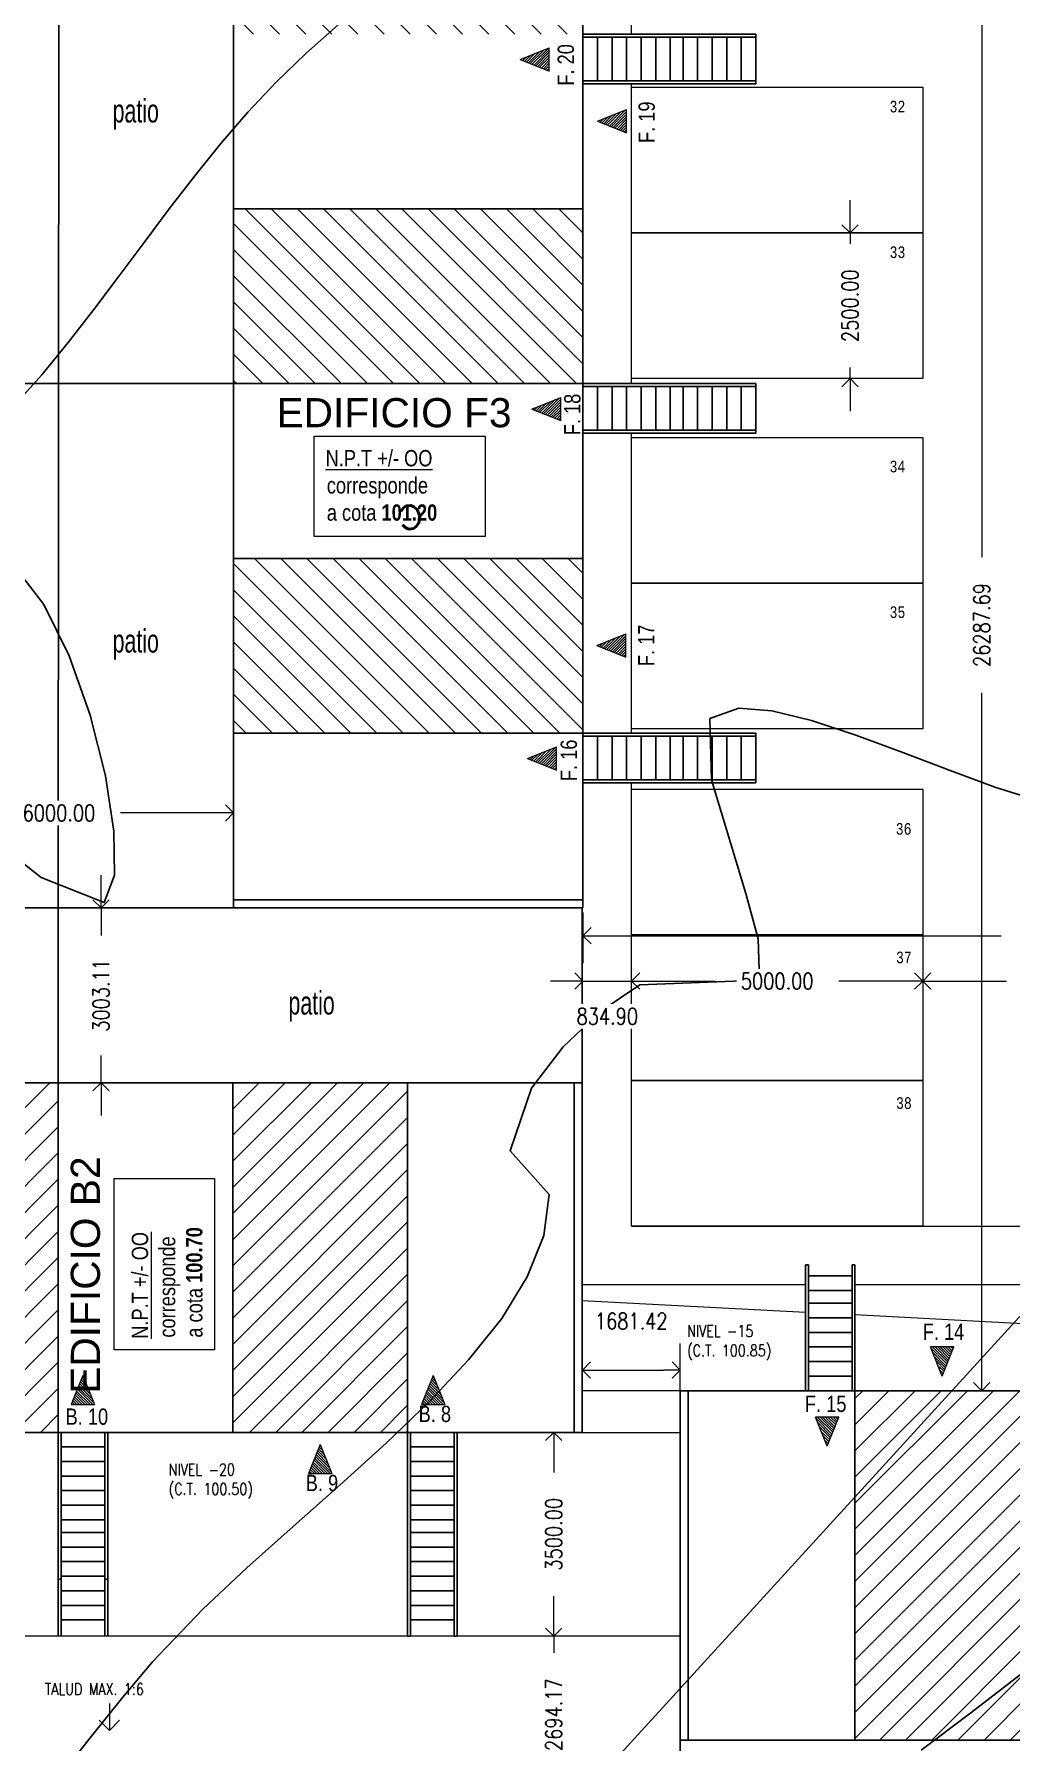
# Model space of a CAD drawing. Header units: metres. Extents: x -632 to 145, y -170 to 252.
# Drawn here: x 49.45 to 66.23, y 31.8 to 61.11 of the extents above; entities that cross this region are included whole.
import ezdxf

# ---------------------------------------------------------------- set-up
doc = ezdxf.new("R2010")
doc.units = ezdxf.units.M
doc.header["$LTSCALE"] = 5
doc.header["$MEASUREMENT"] = 0
doc.layers.get('0').update_dxf_attribs({"color": 30})
doc.layers.get('DEFPOINTS').update_dxf_attribs({"color": 210})
for name, color, linetype, lineweight in [('A-ANNO-SYMB', 3, 'Continuous', 18), ('U-ANNO-TEXT', 3, 'Continuous', 18), ('U-CONT-LEVL', 8, 'Continuous', 18), ('U-PARK-MNR', 255, 'Continuous', 13)]:
    doc.layers.add(name, color=color, linetype=linetype, lineweight=lineweight)
doc.layers.add('U-ANNO-DIMS', color=210, linetype='Continuous', lineweight=18, plot=False)
for name, color, linetype in [('U-BLDG', 7, 'Continuous'), ('U-PROP', 1, 'Continuous'), ('U-STRS', 4, 'Continuous'), ('U-TOPO-CURV', 8, 'Continuous')]:
    doc.layers.add(name, color=color, linetype=linetype)
doc.styles.add('E-ARIAL', font='arial.ttf')
doc.styles.add('E-ROMANS', font='romans.shx', dxfattribs={"width": 0.8})
doc.dimstyles.new('E-0001_ARW_24', dxfattribs={"dimscale": 0.001, "dimtxt": 2.4, "dimasz": 2.4, "dimexe": 1.2, "dimexo": 0.8, "dimgap": 1.2, "dimtad": 0, "dimdec": 0, "dimlfac": 1000, "dimzin": 0, "dimdsep": 46, "dimtxsty": 'E-ROMANS', "dimblk": 'OPEN90', "dimcen": 1.2, "dimclrd": 256, "dimclre": 256, "dimclrt": 256, "dimadec": 0, "dimazin": 0, "dimtfac": 1, "dimtdec": 0, "dimtmove": 1, "dimatfit": 3, "dimldrblk": 'OPEN90', "dimfxl": 1, "dimtfill": 1, "dimtolj": 1, "dimtzin": 0, "dimlwd": -1, "dimarcsym": 0})

# ---------------------------------------------------------------- blocks, each defined once
blk = doc.blocks.new('_Open90')
at = {"color": 0, "linetype": 'ByBlock', "lineweight": -2}
for p, q in [((0, 0), (-1, 0)), ((-0.5, 0.5), (0, 0)), ((0, 0), (-0.5, -0.5))]:
    blk.add_line(p, q, dxfattribs=at)
blk = doc.blocks.new('*D9')
at = {"layer": 'DEFPOINTS', "color": 0, "transparency": 16777216}
for p in [(75.549, 45.638), (58.879, 45.165), (75.549, 45.168)]:
    blk.add_point(p, dxfattribs=at)
at = {"layer": 'U-ANNO-DIMS', "color": 1, "lineweight": -2, "transparency": 16777216}
for p, q in [((58.879, 45.165), (58.879, 46.038)), ((75.549, 45.168), (75.549, 46.038))]:
    blk.add_line(p, q, dxfattribs=at)
at = {"layer": 'U-ANNO-DIMS', "color": 1, "transparency": 16777216}
for p, q in [((59.159, 45.638), (66.062, 45.638)), ((75.269, 45.638), (68.366, 45.638))]:
    blk.add_line(p, q, dxfattribs=at)
at = {"layer": 'U-ANNO-DIMS', "color": 1, "transparency": 16777216, "xscale": 0.28, "yscale": 0.28, "zscale": 0.28, "rotation": 180}
blk.add_blockref('_Open90', (58.879, 45.638), dxfattribs=at)
at = {"layer": 'U-ANNO-DIMS', "color": 1, "transparency": 16777216, "xscale": 0.28, "yscale": 0.28, "zscale": 0.28}
blk.add_blockref('_Open90', (75.549, 45.638), dxfattribs=at)
at = {"layer": 'U-ANNO-DIMS', "color": 2, "transparency": 16777216, "insert": (67.214, 45.638), "char_height": 0.28, "attachment_point": 5, "style": 'E-ROMANS', "bg_fill": 3, "box_fill_scale": 1.25, "bg_fill_color": 256, "bg_fill_true_color": 13158600, "bg_fill_transparency": 0}
blk.add_mtext('\\A1;16669.80', dxfattribs=at)
blk = doc.blocks.new('*D12')
at = {"layer": 'DEFPOINTS', "color": 0, "transparency": 16777216}
for p in [(64.323, 64.115), (64.323, 37.827), (65.727, 37.827)]:
    blk.add_point(p, dxfattribs=at)
at = {"layer": 'U-ANNO-DIMS', "color": 1, "lineweight": -2, "transparency": 16777216}
for p, q in [((64.323, 64.115), (66.127, 64.115)), ((64.323, 37.827), (66.127, 37.827))]:
    blk.add_line(p, q, dxfattribs=at)
at = {"layer": 'U-ANNO-DIMS', "color": 1, "transparency": 16777216}
for p, q in [((65.727, 63.835), (65.727, 52.134)), ((65.727, 38.107), (65.727, 49.808))]:
    blk.add_line(p, q, dxfattribs=at)
at = {"layer": 'U-ANNO-DIMS', "color": 1, "transparency": 16777216, "xscale": 0.28, "yscale": 0.28, "zscale": 0.28}
for p, rotation in [((65.727, 64.115), 90), ((65.727, 37.827), 270)]:
    blk.add_blockref('_Open90', p, dxfattribs=dict(at, rotation=rotation))
at = {"layer": 'U-ANNO-DIMS', "color": 2, "transparency": 16777216, "insert": (65.727, 50.971), "char_height": 0.28, "attachment_point": 5, "rotation": 90, "style": 'E-ROMANS', "bg_fill": 3, "box_fill_scale": 1.25, "bg_fill_color": 256, "bg_fill_true_color": 13158600, "bg_fill_transparency": 0}
blk.add_mtext('\\A1;26287.69', dxfattribs=at)
blk = doc.blocks.new('*D19')
at = {"layer": 'DEFPOINTS', "color": 0, "transparency": 16777216}
for p in [(46.879, 49.18), (52.879, 49.18), (52.879, 47.745)]:
    blk.add_point(p, dxfattribs=at)
at = {"layer": 'U-ANNO-DIMS', "color": 1, "lineweight": -2, "transparency": 16777216}
for p, q in [((46.879, 49.18), (46.879, 47.345)), ((52.879, 49.18), (52.879, 47.345))]:
    blk.add_line(p, q, dxfattribs=at)
at = {"layer": 'U-ANNO-DIMS', "color": 1, "transparency": 16777216}
for p, q in [((47.159, 47.745), (48.823, 47.745)), ((52.599, 47.745), (50.935, 47.745))]:
    blk.add_line(p, q, dxfattribs=at)
at = {"layer": 'U-ANNO-DIMS', "color": 1, "transparency": 16777216, "xscale": 0.28, "yscale": 0.28, "zscale": 0.28, "rotation": 180}
blk.add_blockref('_Open90', (46.879, 47.745), dxfattribs=at)
at = {"layer": 'U-ANNO-DIMS', "color": 1, "transparency": 16777216, "xscale": 0.28, "yscale": 0.28, "zscale": 0.28}
blk.add_blockref('_Open90', (52.879, 47.745), dxfattribs=at)
at = {"layer": 'U-ANNO-DIMS', "color": 2, "transparency": 16777216, "insert": (49.879, 47.745), "char_height": 0.28, "attachment_point": 5, "style": 'E-ROMANS', "bg_fill": 3, "box_fill_scale": 1.25, "bg_fill_color": 256, "bg_fill_true_color": 13158600, "bg_fill_transparency": 0}
blk.add_mtext('\\A1;6000.00', dxfattribs=at)
blk = doc.blocks.new('*D20')
at = {"layer": 'DEFPOINTS', "color": 0, "transparency": 16777216}
for p in [(51.456, 46.115), (50.604, 43.112), (51.456, 43.112)]:
    blk.add_point(p, dxfattribs=at)
at = {"layer": 'U-ANNO-DIMS', "color": 1, "transparency": 16777216}
for p, q in [((50.604, 46.395), (50.604, 46.675)), ((50.604, 46.115), (50.604, 45.643)), ((50.604, 43.112), (50.604, 43.584)), ((50.604, 42.832), (50.604, 42.552))]:
    blk.add_line(p, q, dxfattribs=at)
at = {"layer": 'U-ANNO-DIMS', "color": 1, "lineweight": -2, "transparency": 16777216}
for p, q in [((51.456, 46.115), (50.204, 46.115)), ((51.456, 43.112), (50.204, 43.112))]:
    blk.add_line(p, q, dxfattribs=at)
at = {"layer": 'U-ANNO-DIMS', "color": 1, "transparency": 16777216, "xscale": 0.28, "yscale": 0.28, "zscale": 0.28}
for p, rotation in [((50.604, 46.115), 270), ((50.604, 43.112), 90)]:
    blk.add_blockref('_Open90', p, dxfattribs=dict(at, rotation=rotation))
at = {"layer": 'U-ANNO-DIMS', "color": 2, "transparency": 16777216, "insert": (50.604, 44.613), "char_height": 0.28, "attachment_point": 5, "rotation": 90, "style": 'E-ROMANS', "bg_fill": 3, "box_fill_scale": 1.25, "bg_fill_color": 256, "bg_fill_true_color": 13158600, "bg_fill_transparency": 0}
blk.add_mtext('\\A1;3003.11', dxfattribs=at)
blk = doc.blocks.new('*D43')
at = {"layer": 'DEFPOINTS', "color": 0, "transparency": 16777216}
for p in [(58.519, 37.112), (58.378, 33.612), (58.519, 33.612)]:
    blk.add_point(p, dxfattribs=at)
at = {"layer": 'U-ANNO-DIMS', "color": 1, "transparency": 16777216}
for p, q in [((58.378, 36.832), (58.378, 36.423)), ((58.378, 33.892), (58.378, 34.301))]:
    blk.add_line(p, q, dxfattribs=at)
at = {"layer": 'U-ANNO-DIMS', "color": 1, "transparency": 16777216, "xscale": 0.28, "yscale": 0.28, "zscale": 0.28}
for p, rotation in [((58.378, 37.112), 90), ((58.378, 33.612), 270)]:
    blk.add_blockref('_Open90', p, dxfattribs=dict(at, rotation=rotation))
at = {"layer": 'U-ANNO-DIMS', "color": 2, "transparency": 16777216, "insert": (58.378, 35.362), "char_height": 0.28, "attachment_point": 5, "rotation": 90, "style": 'E-ROMANS', "bg_fill": 3, "box_fill_scale": 1.25, "bg_fill_color": 256, "bg_fill_true_color": 13158600, "bg_fill_transparency": 0}
blk.add_mtext('\\A1;3500.00', dxfattribs=at)
blk = doc.blocks.new('*D101')
at = {"layer": 'DEFPOINTS', "color": 0, "transparency": 16777216}
for p in [(58.519, 33.612), (58.246, 30.918), (58.378, 30.918)]:
    blk.add_point(p, dxfattribs=at)
at = {"layer": 'U-ANNO-DIMS', "color": 1, "transparency": 16777216}
for p, q in [((58.378, 33.892), (58.378, 34.172)), ((58.378, 33.612), (58.378, 33.326)), ((58.378, 30.918), (58.378, 31.203)), ((58.378, 30.638), (58.378, 30.358))]:
    blk.add_line(p, q, dxfattribs=at)
at = {"layer": 'U-ANNO-DIMS', "color": 1, "transparency": 16777216, "xscale": 0.28, "yscale": 0.28, "zscale": 0.28}
for p, rotation in [((58.378, 33.612), 270), ((58.378, 30.918), 90)]:
    blk.add_blockref('_Open90', p, dxfattribs=dict(at, rotation=rotation))
at = {"layer": 'U-ANNO-DIMS', "color": 2, "transparency": 16777216, "insert": (58.378, 32.265), "char_height": 0.28, "attachment_point": 5, "rotation": 90, "style": 'E-ROMANS', "bg_fill": 3, "box_fill_scale": 1.25, "bg_fill_color": 256, "bg_fill_true_color": 13158600, "bg_fill_transparency": 0}
blk.add_mtext('\\A1;2694.17', dxfattribs=at)
blk = doc.blocks.new('*D77')
at = {"layer": 'DEFPOINTS', "color": 0, "transparency": 16777216}
for p in [(58.879, 45.165), (59.714, 45.165), (59.714, 44.858)]:
    blk.add_point(p, dxfattribs=at)
at = {"layer": 'U-ANNO-DIMS', "color": 1, "transparency": 16777216}
for p, q in [((58.599, 44.858), (58.319, 44.858)), ((58.879, 44.858), (59.714, 44.858)), ((59.994, 44.858), (60.274, 44.858))]:
    blk.add_line(p, q, dxfattribs=at)
at = {"layer": 'U-ANNO-DIMS', "color": 1, "transparency": 16777216, "xscale": 0.28, "yscale": 0.28, "zscale": 0.28}
blk.add_blockref('_Open90', (58.879, 44.858), dxfattribs=at)
at = {"layer": 'U-ANNO-DIMS', "color": 1, "transparency": 16777216, "xscale": 0.28, "yscale": 0.28, "zscale": 0.28, "rotation": 180}
blk.add_blockref('_Open90', (59.714, 44.858), dxfattribs=at)
at = {"layer": 'U-ANNO-DIMS', "color": 2, "transparency": 16777216, "insert": (59.297, 44.254), "char_height": 0.28, "attachment_point": 5, "style": 'E-ROMANS', "bg_fill": 3, "box_fill_scale": 1.25, "bg_fill_color": 256, "bg_fill_true_color": 13158600, "bg_fill_transparency": 0}
blk.add_mtext('\\A1;834.90', dxfattribs=at)
blk = doc.blocks.new('*D78')
at = {"layer": 'DEFPOINTS', "color": 0, "transparency": 16777216}
for p in [(59.714, 45.165), (64.714, 44.858), (64.714, 44.858)]:
    blk.add_point(p, dxfattribs=at)
at = {"layer": 'U-ANNO-DIMS', "color": 1, "transparency": 16777216}
for p, q in [((59.994, 44.858), (61.153, 44.858)), ((64.434, 44.858), (63.275, 44.858))]:
    blk.add_line(p, q, dxfattribs=at)
at = {"layer": 'U-ANNO-DIMS', "color": 1, "transparency": 16777216, "xscale": 0.28, "yscale": 0.28, "zscale": 0.28, "rotation": 180}
blk.add_blockref('_Open90', (59.714, 44.858), dxfattribs=at)
at = {"layer": 'U-ANNO-DIMS', "color": 1, "transparency": 16777216, "xscale": 0.28, "yscale": 0.28, "zscale": 0.28}
blk.add_blockref('_Open90', (64.714, 44.858), dxfattribs=at)
at = {"layer": 'U-ANNO-DIMS', "color": 2, "transparency": 16777216, "insert": (62.214, 44.858), "char_height": 0.28, "attachment_point": 5, "style": 'E-ROMANS', "bg_fill": 3, "box_fill_scale": 1.25, "bg_fill_color": 256, "bg_fill_true_color": 13158600, "bg_fill_transparency": 0}
blk.add_mtext('\\A1;5000.00', dxfattribs=at)
blk = doc.blocks.new('*D79')
at = {"layer": 'DEFPOINTS', "color": 0, "transparency": 16777216}
for p in [(64.714, 44.858), (69.714, 44.858), (69.714, 44.858)]:
    blk.add_point(p, dxfattribs=at)
at = {"layer": 'U-ANNO-DIMS', "color": 1, "transparency": 16777216}
for p, q in [((64.994, 44.858), (66.153, 44.858)), ((69.434, 44.858), (68.275, 44.858))]:
    blk.add_line(p, q, dxfattribs=at)
at = {"layer": 'U-ANNO-DIMS', "color": 1, "transparency": 16777216, "xscale": 0.28, "yscale": 0.28, "zscale": 0.28, "rotation": 180}
blk.add_blockref('_Open90', (64.714, 44.858), dxfattribs=at)
at = {"layer": 'U-ANNO-DIMS', "color": 1, "transparency": 16777216, "xscale": 0.28, "yscale": 0.28, "zscale": 0.28}
blk.add_blockref('_Open90', (69.714, 44.858), dxfattribs=at)
at = {"layer": 'U-ANNO-DIMS', "color": 2, "transparency": 16777216, "insert": (67.214, 44.858), "char_height": 0.28, "attachment_point": 5, "style": 'E-ROMANS', "bg_fill": 3, "box_fill_scale": 1.25, "bg_fill_color": 256, "bg_fill_true_color": 13158600, "bg_fill_transparency": 0}
blk.add_mtext('\\A1;5000.00', dxfattribs=at)
blk = doc.blocks.new('*D82')
at = {"layer": 'DEFPOINTS', "color": 0, "transparency": 16777216}
for p in [(63.467, 57.703), (64.713, 57.703), (64.713, 55.203)]:
    blk.add_point(p, dxfattribs=at)
at = {"layer": 'U-ANNO-DIMS', "color": 1, "transparency": 16777216}
for p, q in [((63.467, 57.983), (63.467, 58.263)), ((63.467, 57.703), (63.467, 57.514)), ((63.467, 55.203), (63.467, 55.391)), ((63.467, 54.923), (63.467, 54.643))]:
    blk.add_line(p, q, dxfattribs=at)
at = {"layer": 'U-ANNO-DIMS', "color": 1, "transparency": 16777216, "xscale": 0.28, "yscale": 0.28, "zscale": 0.28}
for p, rotation in [((63.467, 57.703), 270), ((63.467, 55.203), 90)]:
    blk.add_blockref('_Open90', p, dxfattribs=dict(at, rotation=rotation))
at = {"layer": 'U-ANNO-DIMS', "color": 2, "transparency": 16777216, "insert": (63.467, 56.453), "char_height": 0.28, "attachment_point": 5, "rotation": 90, "style": 'E-ROMANS', "bg_fill": 3, "box_fill_scale": 1.25, "bg_fill_color": 256, "bg_fill_true_color": 13158600, "bg_fill_transparency": 0}
blk.add_mtext('\\A1;2500.00', dxfattribs=at)
blk = doc.blocks.new('*D93')
at = {"layer": 'DEFPOINTS', "color": 0, "transparency": 16777216}
for p in [(60.549, 38.181), (58.868, 37.827), (60.549, 37.827)]:
    blk.add_point(p, dxfattribs=at)
at = {"layer": 'U-ANNO-DIMS', "color": 1, "transparency": 16777216}
blk.add_line((59.148, 38.181), (60.269, 38.181), dxfattribs=at)
at = {"layer": 'U-ANNO-DIMS', "color": 1, "transparency": 16777216, "xscale": 0.28, "yscale": 0.28, "zscale": 0.28, "rotation": 180}
blk.add_blockref('_Open90', (58.868, 38.181), dxfattribs=at)
at = {"layer": 'U-ANNO-DIMS', "color": 1, "transparency": 16777216, "xscale": 0.28, "yscale": 0.28, "zscale": 0.28}
blk.add_blockref('_Open90', (60.549, 38.181), dxfattribs=at)
at = {"layer": 'U-ANNO-DIMS', "color": 2, "transparency": 16777216, "insert": (59.708, 39.021), "char_height": 0.28, "attachment_point": 5, "style": 'E-ROMANS', "bg_fill": 3, "box_fill_scale": 1.25, "bg_fill_color": 256, "bg_fill_true_color": 13158600, "bg_fill_transparency": 0}
blk.add_mtext('\\A1;1681.42', dxfattribs=at)

msp = doc.modelspace()

# ---------------------------------------------------------------- hatches: boundary and pattern name
at = {"layer": 'A-ANNO-SYMB'}
h = msp.add_hatch(dxfattribs=at)
h.set_pattern_fill('ANSI31', color=256, scale=0.01, angle=-90, style=0)
h.set_pattern_definition([(45, (66.05943, 57.425778), (-0.02245064, 0.02245064), [])])
h.paths.add_polyline_path([(57.801115, 60.679758), (58.301115, 60.879758), (58.301115, 60.479758)])
h = msp.add_hatch(dxfattribs=at)
h.set_pattern_fill('ANSI31', color=256, scale=0.01, angle=-90, style=0)
h.set_pattern_definition([(45, (67.38582, 56.366025), (-0.02245064, 0.02245064), [])])
h.paths.add_polyline_path([(59.127507, 59.620005), (59.627507, 59.820005), (59.627507, 59.420005)])
h = msp.add_hatch(dxfattribs=at)
h.set_pattern_fill('ANSI31', color=256, scale=0.01, angle=-90, style=0)
h.set_pattern_definition([(45, (66.25652, 51.425778), (-0.02245064, 0.02245064), [])])
h.paths.add_polyline_path([(57.998207, 54.679758), (58.498207, 54.879758), (58.498207, 54.479758)])
h = msp.add_hatch(dxfattribs=at)
h.set_pattern_fill('ANSI31', color=256, scale=0.01, angle=-90, style=0)
h.set_pattern_definition([(45, (67.373616, 47.366025), (-0.02245064, 0.02245064), [])])
h.paths.add_polyline_path([(59.115302, 50.620005), (59.615302, 50.820005), (59.615302, 50.420005)])
h = msp.add_hatch(dxfattribs=at)
h.set_pattern_fill('ANSI31', color=256, scale=0.01, angle=-90, style=0)
h.set_pattern_definition([(45, (66.184945, 45.425778), (-0.02245064, 0.02245064), [])])
h.paths.add_polyline_path([(57.92663, 48.679758), (58.42663, 48.879758), (58.42663, 48.479758)])
h = msp.add_hatch(dxfattribs=at)
h.set_pattern_fill('ANSI31', color=256, scale=0.01, angle=-180, style=0)
h.set_pattern_definition([(315, (47.03699, 29.830548), (0.02245064, 0.02245064), [])])
h.paths.add_polyline_path([(50.29097, 38.088862), (50.49097, 37.588862), (50.09097, 37.588862)])
h = msp.add_hatch(dxfattribs=at)
h.set_pattern_fill('ANSI31', color=256, scale=0.01, angle=-180, style=0)
h.set_pattern_definition([(315, (53.05296, 29.830548), (0.02245064, 0.02245064), [])])
h.paths.add_polyline_path([(56.30694, 38.088862), (56.50694, 37.588862), (56.10694, 37.588862)])
h = msp.add_hatch(dxfattribs=at)
h.set_pattern_fill('ANSI31', color=256, scale=0.01, style=0)
h.set_pattern_definition([(135, (66.326777, 45.133597), (-0.02245064, -0.02245064), [])])
h.paths.add_polyline_path([(63.072796, 36.875283), (62.872796, 37.375283), (63.272796, 37.375283)])
h = msp.add_hatch(dxfattribs=at)
h.set_pattern_fill('ANSI31', color=256, scale=0.01, angle=-180, style=0)
h.set_pattern_definition([(315, (51.113652, 28.64449), (0.02245064, 0.02245064), [])])
h.paths.add_polyline_path([(54.367633, 36.902804), (54.567633, 36.402804), (54.167633, 36.402804)])
at = {"layer": 'U-BLDG'}
h = msp.add_hatch(dxfattribs=at)
h.set_pattern_fill('ANSI31', color=256, scale=0.1, angle=93.3640869, style=0)
h.set_pattern_definition([(135, (37.74016, -32.51636), (-0.2245064, -0.2245064), [])])
h.paths.add_polyline_path([(58.877849, 61.114986), (58.877849, 64.114986), (55.738523, 64.114986), (52.877849, 64.114986), (52.877849, 61.114986)])
h.paths.add_polyline_path([(58.877849, 55.114986), (58.877849, 58.114986), (55.077849, 58.114986), (52.877849, 58.114986), (52.877849, 55.114986)])
h.paths.add_polyline_path([(58.877849, 49.114986), (58.877849, 52.114986), (55.077849, 52.114986), (55.077849, 52.114986), (52.877849, 52.114986), (52.877849, 49.114986)])
h = msp.add_hatch(dxfattribs=at)
h.set_pattern_fill('ANSI31', color=256, scale=0.1, angle=3.3640869, style=0)
h.set_pattern_definition([(45, (25.72995, -32.51947), (-0.2245064, 0.2245064), [])])
h.paths.add_polyline_path([(40.867633, 43.11188), (40.867633, 37.11188), (43.867633, 37.11188), (43.867633, 43.11188)])
h.paths.add_polyline_path([(46.867633, 43.11188), (46.867633, 37.11188), (49.867633, 37.11188), (49.867633, 43.11188)])
h.paths.add_polyline_path([(52.867633, 43.11188), (52.867633, 37.11188), (55.867633, 37.11188), (55.867633, 43.11188)])
h = msp.add_hatch(dxfattribs=at)
h.set_pattern_fill('ANSI31', color=256, scale=0.1, angle=3.3640869, style=0)
h.set_pattern_definition([(45, (29.07596, -31.80405), (-0.2245064, 0.2245064), [])])
h.paths.add_polyline_path([(63.54905, 31.827299), (66.54905, 31.827299), (66.54905, 37.827299), (63.54905, 37.827299)])
h.paths.add_polyline_path([(69.54905, 31.827299), (72.54905, 31.827299), (72.54905, 37.827299), (69.54905, 37.827299)])
h.paths.add_polyline_path([(75.54905, 31.827299), (78.54905, 31.827299), (78.54905, 37.827299), (75.54905, 37.827299)])

# ---------------------------------------------------------------- linework, layer by layer
at = {"layer": 'A-ANNO-SYMB'}
for p, q in [((57.801115, 60.679758), (58.301115, 60.879758)), ((58.301115, 60.479758), (58.301115, 60.879758)), ((57.801115, 60.679758), (58.301115, 60.479758)), ((59.127507, 59.620005), (59.627507, 59.820005)), ((59.627507, 59.420005), (59.627507, 59.820005)), ((59.127507, 59.620005), (59.627507, 59.420005)), ((57.998207, 54.679758), (58.498207, 54.879758)), ((58.498207, 54.479758), (58.498207, 54.879758)), ((57.998207, 54.679758), (58.498207, 54.479758)), ((59.115302, 50.620005), (59.615302, 50.820005)), ((59.615302, 50.420005), (59.615302, 50.820005)), ((59.115302, 50.620005), (59.615302, 50.420005)), ((57.92663, 48.679758), (58.42663, 48.879758)), ((57.92663, 48.679758), (58.42663, 48.479758)), ((58.42663, 48.479758), (58.42663, 48.879758)), ((50.29097, 38.088862), (50.09097, 37.588862)), ((50.29097, 38.088862), (50.49097, 37.588862)), ((56.30694, 38.088862), (56.10694, 37.588862)), ((56.30694, 38.088862), (56.50694, 37.588862)), ((50.09097, 37.588862), (50.49097, 37.588862)), ((56.10694, 37.588862), (56.50694, 37.588862)), ((63.272796, 37.375283), (62.872796, 37.375283)), ((63.072796, 36.875283), (62.872796, 37.375283)), ((63.072796, 36.875283), (63.272796, 37.375283)), ((54.367633, 36.902804), (54.167633, 36.402804)), ((54.367633, 36.902804), (54.567633, 36.402804)), ((54.167633, 36.402804), (54.567633, 36.402804))]:
    msp.add_line(p, q, dxfattribs=at)
at = {"layer": 'U-ANNO-DIMS'}
for p, q in [((60.54905, 37.827299), (60.54905, 38.637901)), ((50.745202, 32.45521), (50.745202, 31.995635)), ((50.745202, 31.995635), (50.568426, 32.172412)), ((50.745202, 31.995635), (50.921979, 32.172412))]:
    msp.add_line(p, q, dxfattribs=at)
at = {"layer": 'U-ANNO-TEXT'}
for points in [[(54.260521, 54.212222), (57.200424, 54.212222), (57.200424, 52.491029), (54.260521, 52.491029)], [(50.829456, 38.527407), (50.829456, 41.46731), (52.550649, 41.46731), (52.550649, 38.527407)]]:
    msp.add_lwpolyline(points, close=True, dxfattribs=at)
at = {"layer": 'U-BLDG'}
for points in [[(52.877849, 55.114986), (58.877849, 55.114986), (58.877849, 58.114986), (52.877849, 58.114986), (52.877849, 55.114986)], [(52.877849, 49.114986), (58.877849, 49.114986), (58.877849, 52.114986), (52.877849, 52.114986), (52.877849, 49.114986)], [(46.867633, 37.11188), (46.867633, 43.11188), (49.867633, 43.11188), (49.867633, 37.11188), (46.867633, 37.11188)], [(52.867633, 37.11188), (52.867633, 43.11188), (55.867633, 43.11188), (55.867633, 37.11188), (52.867633, 37.11188)], [(63.54905, 31.827299), (63.54905, 37.827299), (66.54905, 37.827299), (66.54905, 31.827299), (63.54905, 31.827299)]]:
    msp.add_lwpolyline(points, dxfattribs=at)
for points in [[(58.867633, 43.11188), (58.867633, 37.11188), (58.729811, 37.11188), (58.729811, 43.11188)], [(60.68812, 37.827299), (60.68812, 31.827299), (60.550297, 31.827299), (60.550297, 37.827299)]]:
    msp.add_lwpolyline(points, close=True, dxfattribs=at)
at = {"layer": 'U-CONT-LEVL'}
for p, q in [((59.714151, 61.114986), (59.714151, 64.118033)), ((59.714151, 55.114986), (59.714151, 60.264986)), ((59.714151, 49.114986), (59.714151, 54.264986)), ((62.69905, 39.645655), (58.867633, 39.645655)), ((62.69905, 39.171035), (58.867633, 39.370503)), ((60.54905, 37.827299), (58.867633, 37.827299)), ((58.867633, 37.11188), (60.54905, 37.11188)), ((60.54905, 33.61188), (40.867633, 33.61188))]:
    msp.add_line(p, q, dxfattribs=at)
at = {"layer": 'U-PARK-MNR'}
for points in [[(64.712748, 57.702625), (64.712748, 55.202625), (59.712748, 55.202625), (59.712748, 57.702625)], [(64.712748, 54.189931), (64.712748, 51.689931), (59.712748, 51.689931), (59.712748, 54.189931)], [(64.714151, 48.153328), (64.714151, 45.653328), (59.714151, 45.653328), (59.714151, 48.153328)], [(64.714151, 45.653328), (64.714151, 43.153328), (59.714151, 43.153328), (59.714151, 45.653328)]]:
    msp.add_lwpolyline(points, close=True, dxfattribs=at)
at = {"layer": 'U-PROP'}
for p, q in [((49.877849, 64.114986), (49.867633, 46.114986)), ((58.877849, 64.114986), (58.877849, 55.114986)), ((49.877849, 55.114986), (40.877849, 55.114986)), ((40.877849, 55.114986), (49.877849, 55.114986)), ((58.877849, 55.114986), (49.877849, 55.114986)), ((49.877849, 55.114986), (58.877849, 55.114986)), ((58.877849, 55.114986), (58.877849, 46.114986)), ((49.888066, 46.114986), (22.877849, 46.114986)), ((40.888066, 46.114986), (49.888066, 46.114986)), ((49.867633, 46.114986), (49.867633, 37.102804)), ((58.877849, 46.114986), (49.888066, 46.114986)), ((58.867633, 37.11188), (58.867633, 46.114986)), ((49.867633, 44.95188), (49.867633, 37.102804)), ((60.54905, 37.827299), (69.54905, 37.827299)), ((60.54905, 37.827299), (81.54905, 37.827299)), ((60.54905, 37.827299), (60.54905, 28.554239)), ((49.867633, 37.11188), (40.867633, 37.11188)), ((49.867633, 37.11188), (58.867633, 37.11188))]:
    msp.add_line(p, q, dxfattribs=at)
for points in [[(58.877849, 46.114986), (58.877849, 64.114986), (52.877849, 64.114986), (52.877849, 46.114986)], [(40.867633, 37.11188), (40.867633, 43.11188), (58.867633, 43.11188), (58.867633, 37.11188)], [(78.54905, 37.827299), (78.54905, 31.827299), (60.54905, 31.827299), (60.54905, 37.827299)]]:
    msp.add_lwpolyline(points, close=True, dxfattribs=at)
at = {"layer": 'U-STRS'}
for p, q in [((58.877849, 61.114986), (60.597849, 61.114986)), ((58.877849, 60.264986), (58.877849, 61.114986)), ((58.877849, 61.064986), (60.597849, 61.064986)), ((59.127849, 60.314986), (59.127849, 61.064986)), ((59.377849, 60.314986), (59.377849, 61.064986)), ((59.627849, 60.314986), (59.627849, 61.064986)), ((59.877849, 60.314986), (59.877849, 61.064986)), ((60.127849, 60.314986), (60.127849, 61.064986)), ((60.377849, 60.314986), (60.377849, 61.064986)), ((60.597849, 61.114986), (61.847849, 61.114986)), ((60.597849, 61.064986), (61.847849, 61.064986)), ((60.597849, 60.314986), (60.597849, 61.064986)), ((60.847849, 60.314986), (60.847849, 61.064986)), ((61.097849, 60.314986), (61.097849, 61.064986)), ((61.347849, 60.314986), (61.347849, 61.064986)), ((61.597849, 60.314986), (61.597849, 61.064986)), ((61.847849, 60.264986), (61.847849, 61.114986)), ((58.877849, 60.314986), (61.847849, 60.314986)), ((58.877849, 60.264986), (61.847849, 60.264986)), ((58.877849, 55.114986), (60.597849, 55.114986)), ((58.877849, 54.264986), (58.877849, 55.114986)), ((60.597849, 55.114986), (61.847849, 55.114986)), ((61.847849, 54.264986), (61.847849, 55.114986)), ((58.877849, 55.064986), (60.597849, 55.064986)), ((59.127849, 54.314986), (59.127849, 55.064986)), ((59.377849, 54.314986), (59.377849, 55.064986)), ((59.627849, 54.314986), (59.627849, 55.064986)), ((59.877849, 54.314986), (59.877849, 55.064986)), ((60.127849, 54.314986), (60.127849, 55.064986)), ((60.377849, 54.314986), (60.377849, 55.064986)), ((60.597849, 55.064986), (61.847849, 55.064986)), ((60.597849, 54.314986), (60.597849, 55.064986)), ((60.847849, 54.314986), (60.847849, 55.064986)), ((61.097849, 54.314986), (61.097849, 55.064986)), ((61.347849, 54.314986), (61.347849, 55.064986)), ((61.597849, 54.314986), (61.597849, 55.064986)), ((58.877849, 54.314986), (61.847849, 54.314986)), ((58.877849, 54.264986), (61.847849, 54.264986)), ((58.877849, 49.114986), (60.597849, 49.114986)), ((58.877849, 48.264986), (58.877849, 49.114986)), ((58.877849, 49.064986), (60.597849, 49.064986)), ((59.127849, 48.314986), (59.127849, 49.064986)), ((59.377849, 48.314986), (59.377849, 49.064986)), ((59.627849, 48.314986), (59.627849, 49.064986)), ((59.877849, 48.314986), (59.877849, 49.064986)), ((60.127849, 48.314986), (60.127849, 49.064986)), ((60.377849, 48.314986), (60.377849, 49.064986)), ((60.597849, 49.114986), (61.847849, 49.114986)), ((60.597849, 49.064986), (61.847849, 49.064986)), ((60.597849, 48.314986), (60.597849, 49.064986)), ((60.847849, 48.314986), (60.847849, 49.064986)), ((61.097849, 48.314986), (61.097849, 49.064986)), ((61.347849, 48.314986), (61.347849, 49.064986)), ((61.597849, 48.314986), (61.597849, 49.064986)), ((61.847849, 48.264986), (61.847849, 49.114986)), ((58.877849, 48.314986), (61.847849, 48.314986)), ((58.877849, 48.264986), (61.847849, 48.264986)), ((62.69905, 37.827299), (62.69905, 39.98799)), ((62.74905, 39.98799), (62.69905, 39.98799)), ((62.74905, 37.827299), (62.74905, 39.98799)), ((63.49905, 39.547299), (63.49905, 39.98799)), ((63.54905, 39.98799), (63.49905, 39.98799)), ((63.54905, 39.547299), (63.54905, 39.98799)), ((62.74905, 39.797299), (63.49905, 39.797299)), ((62.74905, 39.547299), (63.49905, 39.547299)), ((62.74905, 39.327299), (63.49905, 39.327299)), ((63.49905, 37.827299), (63.49905, 39.547299)), ((63.54905, 37.827299), (63.54905, 39.547299)), ((62.74905, 39.077299), (63.49905, 39.077299)), ((62.74905, 38.827299), (63.49905, 38.827299)), ((62.74905, 38.577299), (63.49905, 38.577299)), ((62.74905, 38.327299), (63.49905, 38.327299)), ((62.69905, 37.827299), (63.54905, 37.827299)), ((62.74905, 38.077299), (63.49905, 38.077299)), ((49.867633, 37.11188), (49.867633, 33.61188)), ((49.867633, 37.11188), (50.717633, 37.11188)), ((49.917633, 37.11188), (49.917633, 33.61188)), ((50.667633, 37.11188), (50.667633, 35.39188)), ((50.717633, 37.11188), (50.717633, 35.39188)), ((55.867633, 37.11188), (55.867633, 33.61188)), ((55.867633, 37.11188), (56.717633, 37.11188)), ((55.917633, 37.11188), (55.917633, 33.61188)), ((56.667633, 37.11188), (56.667633, 35.39188)), ((56.717633, 37.11188), (56.717633, 35.39188)), ((49.917633, 36.86188), (50.667633, 36.86188)), ((55.917633, 36.86188), (56.667633, 36.86188)), ((49.917633, 36.61188), (50.667633, 36.61188)), ((49.917633, 36.36188), (50.667633, 36.36188)), ((55.917633, 36.61188), (56.667633, 36.61188)), ((55.917633, 36.36188), (56.667633, 36.36188)), ((49.917633, 36.11188), (50.667633, 36.11188)), ((55.917633, 36.11188), (56.667633, 36.11188)), ((49.917633, 35.86188), (50.667633, 35.86188)), ((55.917633, 35.86188), (56.667633, 35.86188)), ((49.917633, 35.61188), (50.667633, 35.61188)), ((55.917633, 35.61188), (56.667633, 35.61188)), ((49.917633, 35.39188), (50.667633, 35.39188)), ((50.667633, 35.39188), (50.667633, 33.61188)), ((50.717633, 35.39188), (50.717633, 33.61188)), ((55.917633, 35.39188), (56.667633, 35.39188)), ((56.667633, 35.39188), (56.667633, 33.61188)), ((56.717633, 35.39188), (56.717633, 33.61188)), ((49.917633, 35.14188), (50.667633, 35.14188)), ((49.917633, 34.89188), (50.667633, 34.89188)), ((55.917633, 35.14188), (56.667633, 35.14188)), ((55.917633, 34.89188), (56.667633, 34.89188)), ((49.917633, 34.64188), (50.667633, 34.64188)), ((55.917633, 34.64188), (56.667633, 34.64188)), ((49.917633, 34.589776), (49.867633, 34.589776)), ((49.917633, 34.39188), (50.667633, 34.39188)), ((50.717633, 34.589776), (50.667633, 34.589776)), ((55.917633, 34.39188), (56.667633, 34.39188)), ((49.917633, 34.14188), (50.667633, 34.14188)), ((55.917633, 34.14188), (56.667633, 34.14188)), ((49.917633, 33.89188), (50.667633, 33.89188)), ((55.917633, 33.89188), (56.667633, 33.89188)), ((55.917633, 33.61188), (55.867633, 33.61188)), ((56.717633, 33.61188), (56.667633, 33.61188))]:
    msp.add_line(p, q, dxfattribs=at)
at = {"layer": 'U-TOPO-CURV'}
for points, elevation in [([(55.029693, 61.590944), (54.119001, 60.78252), (53.609297, 60.293344), (53.124685, 59.777088), (52.660462, 59.238727), (52.211923, 58.683234), (51.774364, 58.115586), (51.343082, 57.540755), (50.913374, 56.963715), (50.480536, 56.389441), (50.039863, 55.822908), (49.586653, 55.269089), (48.767002, 54.363593)], 101.5), ([(66.394366, 32.954112), (65.53984, 32.295436), (64.685039, 31.653077)], 100.5)]:
    msp.add_lwpolyline(points, dxfattribs=dict(at, elevation=elevation))

# ---------------------------------------------------------------- texts
at = {"layer": 'U-ANNO-TEXT', "style": 'E-ROMANS'}
msp.add_text('c', height=0.6, rotation=186.5658641, dxfattribs=at).set_placement((56.125413, 53.049216))
at = {"layer": 'U-ANNO-TEXT', "char_height": 0.28, "attachment_point": 1, "rotation": 90, "style": 'E-ROMANS'}
for s, insert, width in [('{\\fArial|b0|i0|c0|p34;F. 20}', (58.443804, 60.230587), 1.6507), ('{\\fArial|b0|i0|c0|p34;F. 19}', (59.83285, 59.246089), 1.6507), ('{\\fArial|b0|i0|c0|p34;F. 18}', (58.555688, 54.228755), 1.6507), ('{\\fArial|b0|i0|c0|p34;F. 17}', (59.825218, 50.265437), 1.6507), ('{\\fArial|b0|i0|c0|p34;F. 16}', (58.495297, 48.291955), 1.6507), (' {\\fArial|b0|i0|c0|p34;\\LN.P.T +/- OO\\P\\l  corresponde \\P  a cota \\fArial|b1|i0|c0|p34;100.70}', (51.130488, 38.563933), 9.3704)]:
    msp.add_mtext(s, dxfattribs=dict(at, insert=insert, width=width))
at = {"layer": 'U-ANNO-TEXT', "attachment_point": 1, "style": 'E-ROMANS'}
for s, insert, char_height, width in [('{\\fArial Narrow|b0|i0|c0|p34;patio}', (50.801334, 59.998653), 0.4, 3.7363), (' {\\fArial|b0|i0|c0|p34;\\LN.P.T +/- OO\\P\\l  corresponde \\P  a cota \\fArial|b1|i0|c0|p34;101.20}', (54.305924, 53.97579), 0.28, 9.3704), ('{\\fArial Narrow|b0|i0|c0|p34;patio}', (50.801334, 50.898779), 0.4, 3.7363), ('{\\fArial Narrow|b0|i0|c0|p34;patio}', (53.821173, 44.684798), 0.4, 3.7363), ('{\\fArial|b0|i0|c0|p34;B. 10}', (49.994211, 37.521855), 0.28, 1.6507), ('{\\fArial|b0|i0|c0|p34;B. 8}', (56.05698, 37.568634), 0.28, 1.6507), ('{\\fArial|b0|i0|c0|p34;F. 15}', (62.69085, 37.741527), 0.28, 1.6507), ('{\\fArial|b0|i0|c0|p34;B. 9}', (54.117672, 36.382576), 0.28, 1.6507)]:
    msp.add_mtext(s, dxfattribs=dict(at, insert=insert, char_height=char_height, width=width))
at = {"layer": 'U-ANNO-TEXT'}
for s, insert, char_height, attachment_point, style in [('EDIFICIO F3', (57.652369, 54.613265), 0.5, 6, 'E-ARIAL'), ('NIVEL -20\\P(C.T. 100.50)', (51.763304, 36.273609), 0.2, 4, 'E-ROMANS'), ('TALUD MAX. 1:6', (49.637553, 32.704084), 0.2, 4, 'E-ROMANS')]:
    msp.add_mtext(s, dxfattribs=dict(at, insert=insert, char_height=char_height, attachment_point=attachment_point, style=style))
at = {"layer": 'U-ANNO-TEXT', "insert": (50.337134, 41.848882), "char_height": 0.5, "attachment_point": 6, "rotation": 90, "style": 'E-ARIAL'}
msp.add_mtext('EDIFICIO B2', dxfattribs=at)

# ---------------------------------------------------------------- next in the draw order: dimensions: what is measured, and where the dimension line sits
at = {"layer": 'U-ANNO-DIMS'}
for base, p1, p2, angle, override, picture, middle in [((52.879253, 47.745379), (46.879253, 49.179605), (52.879253, 49.179605), 0, {"dimscale": 1, "dimtxt": 0.28, "dimasz": 0.28, "dimexe": 0.4, "dimexo": 0, "dimgap": 0.4, "dimtad": 0, "dimdec": 2, "dimzin": 1, "dimtxsty": 'E-ROMANS', "dimcen": 0.1, "dimclrd": 1, "dimclre": 1, "dimclrt": 2, "dimtdec": 0, "dimtmove": 1, "dimtzin": 1}, '*D19', (49.879253, 47.745379)), ((50.604127, 43.11188), (51.455612, 46.114986), (51.455612, 43.11188), 90, {"dimscale": 1, "dimtxt": 0.28, "dimasz": 0.28, "dimexe": 0.4, "dimexo": 0, "dimgap": 0.4, "dimtad": 0, "dimdec": 2, "dimzin": 1, "dimtxsty": 'E-ROMANS', "dimcen": 0.1, "dimclrd": 1, "dimclre": 1, "dimclrt": 2, "dimtdec": 0, "dimtmove": 1, "dimtzin": 1}, '*D20', (50.604127, 44.613433)), ((75.54905, 45.638424), (58.879253, 45.165154), (75.54905, 45.168261), 0, {"dimscale": 1, "dimtxt": 0.28, "dimasz": 0.28, "dimexe": 0.4, "dimexo": 0, "dimgap": 0.4, "dimtad": 0, "dimdec": 2, "dimzin": 1, "dimtxsty": 'E-ROMANS', "dimcen": 0.1, "dimclrd": 1, "dimclre": 1, "dimclrt": 2, "dimtdec": 0, "dimtmove": 1, "dimtzin": 1}, '*D9', (67.214151, 45.638424)), ((58.378061, 33.61188), (58.519227, 37.11188), (58.519227, 33.61188), 90, {"dimscale": 1, "dimtxt": 0.28, "dimasz": 0.28, "dimexe": 0.1, "dimexo": 0, "dimgap": 0.4, "dimtad": 0, "dimdec": 2, "dimzin": 1, "dimtxsty": 'E-ROMANS', "dimcen": 0.1, "dimse1": 1, "dimse2": 1, "dimclrd": 1, "dimclre": 250, "dimclrt": 2, "dimtdec": 2, "dimtmove": 2, "dimtzin": 1}, '*D43', (58.378061, 35.36188))]:
    dim = msp.add_linear_dim(base=base, p1=p1, p2=p2, angle=angle, dimstyle='E-0001_ARW_24', override=override, dxfattribs=at)
    dim.commit()
    dim.dimension.update_dxf_attribs({"geometry": picture, "text_midpoint": middle})

# ---------------------------------------------------------------- next in the draw order: linework, layer by layer
at = {"layer": 'U-BLDG'}
msp.add_lwpolyline([(58.877849, 46.114986), (52.877849, 46.114986), (52.877849, 46.252808), (58.877849, 46.252808)], close=True, dxfattribs=at)
at = {"layer": 'U-CONT-LEVL'}
msp.add_line((59.714151, 40.653328), (59.714151, 48.264986), dxfattribs=at)
at = {"layer": 'U-TOPO-CURV', "elevation": 101.5}
msp.add_lwpolyline([(49.12552, 51.964669), (49.620189, 51.326021), (50.05639, 50.44228), (50.415051, 49.424583), (50.677106, 48.38407), (50.823484, 47.431879), (50.83512, 46.679146), (50.658964, 46.205685), (49.575791, 46.637317), (47.803276, 48.027524)], dxfattribs=at)

# ---------------------------------------------------------------- next in the draw order: dimensions: what is measured, and where the dimension line sits
at = {"layer": 'U-ANNO-DIMS'}
for base, p1, p2, override, picture, middle in [((65.727116, 37.827299), (64.322757, 64.114986), (64.322757, 37.827299), {"dimscale": 1, "dimtxt": 0.28, "dimasz": 0.28, "dimexe": 0.4, "dimexo": 0, "dimgap": 0.4, "dimtad": 0, "dimdec": 2, "dimzin": 1, "dimtxsty": 'E-ROMANS', "dimcen": 0.1, "dimclrd": 1, "dimclre": 1, "dimclrt": 2, "dimtdec": 0, "dimtmove": 1, "dimtzin": 1}, '*D12', (65.727116, 50.971142)), ((58.378061, 30.917708), (58.519227, 33.61188), (58.245913, 30.917708), {"dimscale": 1, "dimtxt": 0.28, "dimasz": 0.28, "dimexe": 0.1, "dimexo": 0, "dimgap": 0.4, "dimtad": 0, "dimdec": 2, "dimzin": 1, "dimtxsty": 'E-ROMANS', "dimcen": 0.1, "dimse1": 1, "dimse2": 1, "dimclrd": 1, "dimclre": 250, "dimclrt": 2, "dimtdec": 2, "dimtmove": 2, "dimtzin": 1}, '*D101', (58.378061, 32.264794))]:
    dim = msp.add_linear_dim(base=base, p1=p1, p2=p2, angle=90, dimstyle='E-0001_ARW_24', override=override, dxfattribs=at)
    dim.commit()
    dim.dimension.update_dxf_attribs({"geometry": picture, "text_midpoint": middle})

# ---------------------------------------------------------------- next in the draw order: hatches: boundary and pattern name
at = {"layer": 'A-ANNO-SYMB'}
h = msp.add_hatch(dxfattribs=at)
h.set_pattern_fill('ANSI31', color=256, scale=0.01, style=0)
h.set_pattern_definition([(135, (68.30303, 46.335613), (-0.02245064, -0.02245064), [])])
h.paths.add_polyline_path([(65.04905, 38.077299), (64.84905, 38.577299), (65.24905, 38.577299)])

# ---------------------------------------------------------------- next in the draw order: linework, layer by layer
for p, q in [((65.24905, 38.577299), (64.84905, 38.577299)), ((65.04905, 38.077299), (64.84905, 38.577299)), ((65.04905, 38.077299), (65.24905, 38.577299))]:
    msp.add_line(p, q, dxfattribs=at)
at = {"layer": 'U-CONT-LEVL'}
for p, q in [((59.714151, 40.653328), (69.70931, 40.653328)), ((68.700284, 39.645655), (63.54905, 39.645655)), ((68.700284, 38.858604), (63.54905, 39.126783))]:
    msp.add_line(p, q, dxfattribs=at)
at = {"layer": 'U-PARK-MNR'}
for points in [[(64.712748, 60.202625), (64.712748, 57.702625), (59.712748, 57.702625), (59.712748, 60.202625)], [(64.712748, 51.689931), (64.712748, 49.189931), (59.712748, 49.189931), (59.712748, 51.689931)], [(64.714151, 43.153328), (64.714151, 40.653328), (59.714151, 40.653328), (59.714151, 43.153328)]]:
    msp.add_lwpolyline(points, close=True, dxfattribs=at)
at = {"layer": 'U-TOPO-CURV'}
for points, elevation in [([(66.687766, 47.958331), (65.968042, 48.184681), (65.183675, 48.471237), (64.370818, 48.781857), (63.565621, 49.0804), (62.804236, 49.330727), (62.122816, 49.496695), (61.557511, 49.542164), (61.05949, 49.365404), (61.086736, 48.311805), (61.673387, 46.361356), (61.889272, 45.586233), (61.910372, 44.876184), (59.856875, 44.795386), (59.190118, 44.350053), (58.536184, 43.728204), (57.997175, 43.019543), (57.627933, 41.946294), (58.298679, 41.194386), (58.204355, 40.488966), (57.923269, 39.780017), (57.483749, 39.068343), (56.914126, 38.354747), (56.242728, 37.640029), (55.497884, 36.924995), (54.707924, 36.210445), (53.901178, 35.497182), (53.105975, 34.786009), (52.350642, 34.07773), (51.483679, 33.172627), (50.977104, 32.56692), (50.417291, 31.864736), (49.842379, 31.140003)], 101), ([(57.781029, 29.688385), (69.846194, 42.896571)], 100.5)]:
    msp.add_lwpolyline(points, dxfattribs=dict(at, elevation=elevation))

# ---------------------------------------------------------------- next in the draw order: texts
at = {"layer": 'U-ANNO-TEXT', "attachment_point": 1, "style": 'E-ROMANS'}
for s, insert, char_height, width in [('{\\fMonospac821 BT|b0|i0|c0|p49;32}', (64.143882, 59.971475), 0.2, 0.3971), ('{\\fMonospac821 BT|b0|i0|c0|p49;33}', (64.143882, 57.471475), 0.2, 0.3971), ('{\\fMonospac821 BT|b0|i0|c0|p49;34}', (64.143882, 53.792224), 0.2, 0.3971), ('{\\fMonospac821 BT|b0|i0|c0|p49;35}', (64.143882, 51.292224), 0.2, 0.3971), ('{\\fMonospac821 BT|b0|i0|c0|p49;36}', (64.250067, 47.572399), 0.2, 0.3971), ('{\\fMonospac821 BT|b0|i0|c0|p49;37}', (64.254672, 45.364491), 0.2, 0.3971), ('{\\fMonospac821 BT|b0|i0|c0|p49;38}', (64.254672, 42.864491), 0.2, 0.3971), ('{\\fArial|b0|i0|c0|p34;F. 14}', (64.713459, 38.97931), 0.28, 1.6507)]:
    msp.add_mtext(s, dxfattribs=dict(at, insert=insert, char_height=char_height, width=width))

# ---------------------------------------------------------------- next in the draw order: dimensions: what is measured, and where the dimension line sits
at = {"layer": 'U-ANNO-DIMS'}
dim = msp.add_linear_dim(base=(63.466918, 57.702625), p1=(64.712748, 55.202625), p2=(64.712748, 57.702625), angle=90, dimstyle='E-0001_ARW_24', override={"dimscale": 1, "dimtxt": 0.28, "dimasz": 0.28, "dimexe": 0.1, "dimexo": 0, "dimgap": 0.4, "dimtad": 0, "dimdec": 2, "dimzin": 1, "dimtxsty": 'E-ROMANS', "dimcen": 0.1, "dimse1": 1, "dimse2": 1, "dimclrd": 1, "dimclre": 250, "dimclrt": 2, "dimtdec": 2, "dimtmove": 2, "dimtzin": 1}, dxfattribs=at)
dim.commit()
dim.dimension.update_dxf_attribs({"geometry": '*D82', "text_midpoint": (63.466918, 56.452625)})
dim = msp.add_linear_dim(base=(59.714151, 44.857502), p1=(58.879253, 45.165154), p2=(59.714151, 45.165154), dimstyle='E-0001_ARW_24', override={"dimscale": 1, "dimtxt": 0.28, "dimasz": 0.28, "dimexe": 0.1, "dimexo": 0, "dimgap": 0.4, "dimtad": 0, "dimdec": 2, "dimzin": 1, "dimtxsty": 'E-ROMANS', "dimcen": 0.1, "dimse1": 1, "dimse2": 1, "dimclrd": 1, "dimclre": 250, "dimclrt": 2, "dimtdec": 2, "dimtmove": 2, "dimtzin": 1}, dxfattribs=at)
dim.commit()
dim.dimension.update_dxf_attribs({"geometry": '*D77', "text_midpoint": (59.296702, 44.254395), "dimtype": 160})
dim = msp.add_linear_dim(base=(60.54905, 38.18109), p1=(58.867633, 37.827299), p2=(60.54905, 37.827299), dimstyle='E-0001_ARW_24', override={"dimscale": 1, "dimtxt": 0.28, "dimasz": 0.28, "dimexe": 0.1, "dimexo": 0, "dimgap": 0.4, "dimtad": 0, "dimdec": 2, "dimzin": 1, "dimtxsty": 'E-ROMANS', "dimcen": 0.1, "dimse1": 1, "dimse2": 1, "dimclrd": 1, "dimclre": 250, "dimclrt": 2, "dimtdec": 2, "dimtmove": 2, "dimtzin": 1}, dxfattribs=at)
dim.commit()
dim.dimension.update_dxf_attribs({"geometry": '*D93', "text_midpoint": (59.708342, 39.02109)})

# ---------------------------------------------------------------- next in the draw order: texts
at = {"layer": 'U-ANNO-TEXT', "insert": (60.666603, 38.650311), "char_height": 0.2, "attachment_point": 4, "style": 'E-ROMANS'}
msp.add_mtext('NIVEL -15\\P(C.T. 100.85)', dxfattribs=at)

# ---------------------------------------------------------------- next in the draw order: dimensions: what is measured, and where the dimension line sits
at = {"layer": 'U-ANNO-DIMS'}
dim = msp.add_linear_dim(base=(64.714151, 44.857502), p1=(59.714151, 45.165154), p2=(64.714151, 44.857502), dimstyle='E-0001_ARW_24', override={"dimscale": 1, "dimtxt": 0.28, "dimasz": 0.28, "dimexe": 0.1, "dimexo": 0, "dimgap": 0.4, "dimtad": 0, "dimdec": 2, "dimzin": 1, "dimtxsty": 'E-ROMANS', "dimcen": 0.1, "dimse1": 1, "dimse2": 1, "dimclrd": 1, "dimclre": 250, "dimclrt": 2, "dimtdec": 2, "dimtmove": 2, "dimtzin": 1}, dxfattribs=at)
dim.commit()
dim.dimension.update_dxf_attribs({"geometry": '*D78', "text_midpoint": (62.214151, 44.857502)})

# ---------------------------------------------------------------- next in the draw order: dimensions: what is measured, and where the dimension line sits
dim = msp.add_linear_dim(base=(69.714151, 44.857502), p1=(64.714151, 44.857502), p2=(69.714151, 44.857502), dimstyle='E-0001_ARW_24', override={"dimscale": 1, "dimtxt": 0.28, "dimasz": 0.28, "dimexe": 0.1, "dimexo": 0, "dimgap": 0.4, "dimtad": 0, "dimdec": 2, "dimzin": 1, "dimtxsty": 'E-ROMANS', "dimcen": 0.1, "dimse1": 1, "dimse2": 1, "dimclrd": 1, "dimclre": 250, "dimclrt": 2, "dimtdec": 2, "dimtmove": 2, "dimtzin": 1}, dxfattribs=at)
dim.commit()
dim.dimension.update_dxf_attribs({"geometry": '*D79', "text_midpoint": (67.214151, 44.857502)})

doc.saveas('drawing.dxf')
